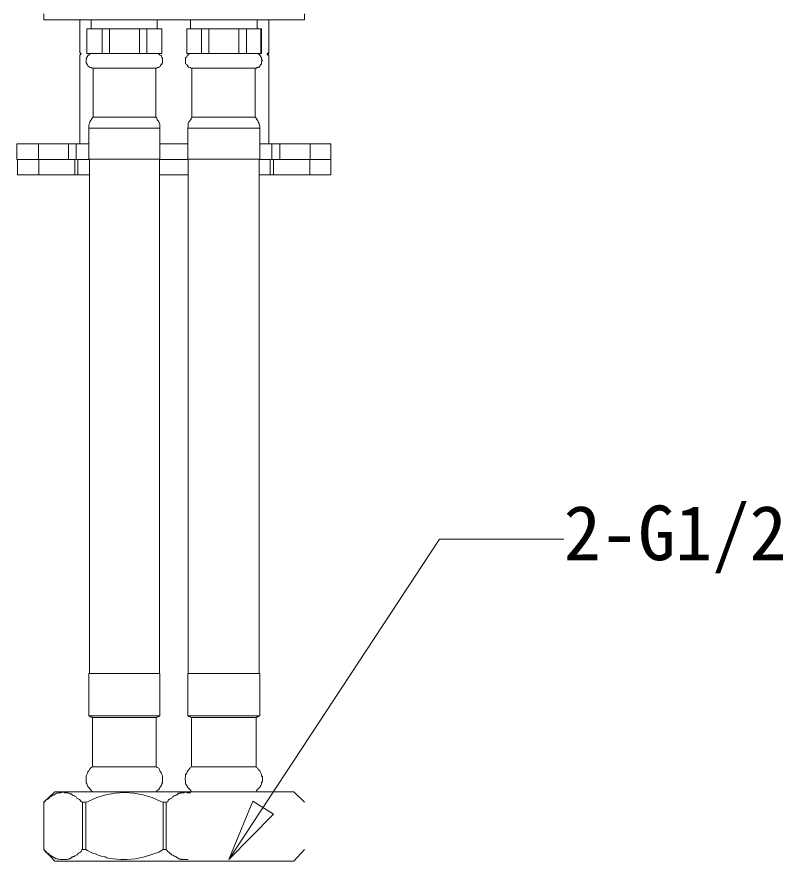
# Model space of a CAD drawing. Units: millimetres, scale not verified. Extents: x -305 to 302, y -412 to 405.
# Drawn here: x -193.9 to -70.5, y -131.1 to 4.8 of the extents above; entities that cross this region are included whole.
import ezdxf
from ezdxf.enums import TextEntityAlignment as Align

# ---------------------------------------------------------------- set-up
doc = ezdxf.new("R2010")
doc.units = ezdxf.units.MM
doc.header["$LTSCALE"] = 3
doc.layers.add('0-0', color=7, linetype='Continuous', lineweight=18)
doc.styles.add('ＭＳ ゴシック', font='')
doc.styles.get('ＭＳ ゴシック').set_extended_font_data('MS Gothic')

msp = doc.modelspace()

# ---------------------------------------------------------------- linework, layer by layer
at = {"layer": '0-0'}
for p, q in [((-189.557, 5.275), (-189.557, 4.344)), ((-147.563, 4.344), (-189.557, 4.344)), ((-183.715, 4.344), (-183.715, -0.906)), ((-181.937, 2.904), (-181.937, 4.344)), ((-171.269, 2.904), (-171.269, 4.344)), ((-165.935, 2.904), (-165.935, 4.344)), ((-155.182, 2.904), (-155.182, 4.344)), ((-153.319, 4.344), (-153.319, -0.906)), ((-147.562, 5.275), (-147.562, 4.344)), ((-182.615, 2.904), (-170.507, 2.904)), ((-180.159, 2.904), (-180.159, -1.075)), ((-178.973, 2.904), (-178.973, -1.075)), ((-174.147, 2.904), (-174.147, -1.075)), ((-172.962, 2.904), (-172.962, -1.075)), ((-166.528, 2.904), (-154.505, 2.904)), ((-164.157, 2.904), (-164.157, -1.075)), ((-162.971, 2.904), (-162.971, -1.075)), ((-158.145, 2.904), (-158.145, -1.075)), ((-156.875, 2.904), (-156.875, -1.075)), ((-154.589, 2.904), (-154.589, -1.075)), ((-154.505, -1.075), (-154.505, 2.904)), ((-183.715, -0.906), (-183.546, -1.16)), ((-183.545, -1.16), (-183.715, -1.329)), ((-183.715, -1.329), (-183.715, -15.638)), ((-170.507, -1.075), (-182.615, -1.075)), ((-154.505, -1.075), (-166.528, -1.075)), ((-153.574, -1.16), (-153.32, -1.329)), ((-153.319, -0.906), (-153.573, -1.16)), ((-153.319, -1.329), (-153.319, -15.638)), ((-171.523, -3.446), (-181.599, -3.446)), ((-181.598, -11.32), (-181.598, -3.446)), ((-171.523, -11.32), (-171.523, -3.446)), ((-155.521, -3.446), (-165.681, -3.446)), ((-165.681, -11.32), (-165.681, -3.446)), ((-155.521, -11.32), (-155.521, -3.446)), ((-171.523, -11.32), (-181.599, -11.32)), ((-155.521, -11.32), (-165.681, -11.32)), ((-170.846, -13.098), (-182.276, -13.098)), ((-182.275, -18.093), (-182.275, -13.098)), ((-170.845, -18.093), (-170.845, -13.098)), ((-154.759, -13.098), (-166.359, -13.098)), ((-166.358, -18.093), (-166.358, -13.098)), ((-154.759, -18.093), (-154.759, -13.098)), ((-193.875, -15.638), (-182.276, -15.638)), ((-193.875, -15.638), (-193.875, -18.178)), ((-190.403, -15.638), (-190.403, -18.178)), ((-185.577, -18.178), (-185.577, -15.638)), ((-184.307, -18.178), (-184.307, -15.638)), ((-170.846, -15.638), (-166.359, -15.638)), ((-154.759, -15.638), (-143.329, -15.638)), ((-152.811, -18.178), (-152.811, -15.638)), ((-151.541, -18.178), (-151.541, -15.638)), ((-146.631, -15.638), (-146.631, -18.178)), ((-143.329, -15.638), (-143.329, -18.178)), ((-193.875, -18.178), (-182.191, -18.178)), ((-193.79, -20.633), (-193.79, -18.178)), ((-190.319, -20.633), (-190.319, -18.178)), ((-184.561, -20.633), (-184.561, -18.178)), ((-184.053, -18.178), (-184.053, -20.633)), ((-182.276, -18.093), (-170.846, -18.093)), ((-182.191, -100.897), (-182.191, -18.093)), ((-170.931, -18.178), (-166.274, -18.178)), ((-170.93, -100.897), (-170.93, -18.093)), ((-166.359, -18.093), (-154.759, -18.093)), ((-166.273, -100.897), (-166.273, -18.093)), ((-154.844, -18.178), (-143.329, -18.178)), ((-154.843, -100.897), (-154.843, -18.093)), ((-153.065, -18.178), (-153.065, -20.633)), ((-152.557, -20.633), (-152.557, -18.178)), ((-146.715, -20.633), (-146.715, -18.178)), ((-143.329, -20.633), (-143.329, -18.178)), ((-193.791, -20.633), (-182.191, -20.633)), ((-166.274, -20.633), (-170.931, -20.633)), ((-154.844, -20.633), (-143.329, -20.633)), ((-159.754, -130.869), (-125.803, -79.307)), ((-125.803, -79.307), (-105.821, -79.307)), ((-182.276, -100.897), (-170.846, -100.897)), ((-182.275, -107.755), (-182.275, -100.897)), ((-170.845, -107.755), (-170.845, -100.897)), ((-166.359, -100.897), (-154.759, -100.897)), ((-166.358, -107.755), (-166.358, -100.897)), ((-154.759, -107.755), (-154.759, -100.897)), ((-170.846, -107.755), (-182.276, -107.755)), ((-181.683, -108.009), (-182.276, -107.755)), ((-171.439, -108.009), (-181.683, -108.009)), ((-181.683, -115.968), (-181.683, -108.009)), ((-171.438, -108.009), (-170.845, -107.755)), ((-171.438, -115.968), (-171.438, -108.009)), ((-154.759, -107.755), (-166.359, -107.755)), ((-165.766, -108.009), (-166.359, -107.755)), ((-155.352, -108.009), (-165.766, -108.009)), ((-165.765, -115.968), (-165.765, -108.009)), ((-155.351, -108.009), (-154.759, -107.755)), ((-155.351, -115.968), (-155.351, -108.009)), ((-171.439, -115.968), (-181.683, -115.968)), ((-155.352, -115.968), (-165.766, -115.968)), ((-187.779, -119.947), (-189.557, -121.64)), ((-187.779, -119.947), (-149.256, -119.947)), ((-147.563, -121.64), (-149.256, -119.947)), ((-189.557, -129.26), (-189.557, -121.64)), ((-183.461, -121.556), (-183.291, -121.64)), ((-183.292, -121.64), (-182.784, -121.64)), ((-183.291, -129.26), (-183.291, -121.64)), ((-182.783, -129.26), (-182.783, -121.64)), ((-170.338, -121.64), (-169.83, -121.64)), ((-170.337, -129.26), (-170.337, -121.64)), ((-169.829, -129.26), (-169.829, -121.64)), ((-187.779, -131.123), (-189.557, -129.26)), ((-183.292, -129.26), (-182.784, -129.26)), ((-170.338, -129.26), (-169.83, -129.26)), ((-147.562, -129.26), (-149.255, -131.123)), ((-187.779, -131.123), (-149.256, -131.123)), ((-187.101, -130.784), (-186.847, -130.869))]:
    msp.add_line(p, q, dxfattribs=at)
for points in [[(-182.614, -1.075), (-182.614, 2.904), (-182.614, -1.075)], [(-170.507, 2.904), (-170.507, -1.075), (-170.507, 2.904)], [(-166.527, -1.075), (-166.527, 2.904), (-166.527, -1.075)], [(-183.715, -0.906), (-183.63, -1.16), (-183.545, -1.16)], [(-183.715, -1.329), (-183.63, -1.244), (-183.545, -1.16)], [(-181.937, -1.075), (-182.021, -1.16), (-182.106, -1.16), (-182.191, -1.244), (-182.275, -1.329), (-182.445, -1.329), (-182.445, -1.414), (-182.529, -1.583), (-182.614, -1.668), (-182.614, -1.752), (-182.614, -1.837), (-182.699, -1.922), (-182.699, -2.091), (-182.699, -2.176), (-182.699, -2.26), (-182.699, -2.345), (-182.699, -2.599), (-182.614, -2.684), (-182.614, -2.768), (-182.614, -2.853), (-182.529, -2.853), (-182.445, -2.938), (-182.445, -3.107), (-182.275, -3.192), (-182.191, -3.276), (-182.106, -3.276), (-182.021, -3.361), (-181.937, -3.361), (-181.767, -3.446), (-181.683, -3.446), (-181.598, -3.446)], [(-171.523, -3.446), (-171.438, -3.446), (-171.353, -3.446), (-171.269, -3.361), (-171.099, -3.361), (-171.015, -3.276), (-170.93, -3.276), (-170.845, -3.192), (-170.761, -3.107), (-170.761, -2.938), (-170.591, -2.853), (-170.507, -2.853), (-170.507, -2.768), (-170.507, -2.684), (-170.422, -2.599), (-170.422, -2.345), (-170.422, -2.26), (-170.422, -2.176), (-170.422, -2.091), (-170.422, -1.922), (-170.422, -1.837), (-170.507, -1.752), (-170.507, -1.668), (-170.591, -1.583), (-170.591, -1.414), (-170.761, -1.329), (-170.845, -1.329), (-170.93, -1.244), (-171.015, -1.16), (-171.099, -1.16), (-171.269, -1.075)], [(-165.935, -1.075), (-166.019, -1.16), (-166.189, -1.16), (-166.273, -1.244), (-166.273, -1.329), (-166.358, -1.329), (-166.443, -1.414), (-166.527, -1.583), (-166.527, -1.668), (-166.697, -1.752), (-166.697, -1.837), (-166.697, -1.922), (-166.697, -2.091), (-166.697, -2.176), (-166.697, -2.26), (-166.697, -2.345), (-166.697, -2.599), (-166.697, -2.684), (-166.697, -2.768), (-166.527, -2.853), (-166.443, -2.938), (-166.358, -3.107), (-166.273, -3.192), (-166.273, -3.276), (-166.189, -3.276), (-166.019, -3.361), (-165.935, -3.361), (-165.85, -3.446), (-165.765, -3.446), (-165.681, -3.446)], [(-155.521, -3.446), (-155.351, -3.446), (-155.267, -3.446), (-155.182, -3.361), (-155.097, -3.361), (-155.013, -3.276), (-154.843, -3.276), (-154.759, -3.192), (-154.759, -3.107), (-154.674, -2.938), (-154.589, -2.853), (-154.505, -2.768), (-154.505, -2.684), (-154.505, -2.599), (-154.505, -2.345), (-154.335, -2.26), (-154.335, -2.176), (-154.505, -2.091), (-154.505, -1.922), (-154.505, -1.837), (-154.505, -1.752), (-154.589, -1.668), (-154.589, -1.583), (-154.674, -1.414), (-154.759, -1.329), (-154.843, -1.244), (-155.013, -1.16), (-155.097, -1.16), (-155.182, -1.075)], [(-153.319, -0.906), (-153.319, -1.075), (-153.489, -1.075), (-153.489, -1.16), (-153.573, -1.16)], [(-153.319, -1.329), (-153.489, -1.329), (-153.489, -1.244), (-153.573, -1.244), (-153.573, -1.16)], [(-181.598, -11.32), (-181.767, -11.489), (-181.937, -11.743), (-182.021, -11.912), (-182.106, -12.082), (-182.191, -12.336), (-182.275, -12.59), (-182.275, -12.844), (-182.275, -13.098)], [(-170.845, -13.098), (-170.845, -12.844), (-170.845, -12.59), (-170.93, -12.336), (-171.015, -12.082), (-171.099, -11.912), (-171.269, -11.743), (-171.353, -11.489), (-171.523, -11.32)], [(-165.681, -11.32), (-165.765, -11.489), (-165.935, -11.743), (-166.019, -11.912), (-166.189, -12.082), (-166.273, -12.336), (-166.273, -12.59), (-166.273, -12.844), (-166.358, -13.098)], [(-154.759, -13.098), (-154.759, -12.844), (-154.843, -12.59), (-154.843, -12.336), (-155.013, -12.082), (-155.097, -11.912), (-155.182, -11.743), (-155.351, -11.489), (-155.521, -11.32)], [(-182.275, -107.755), (-182.191, -107.755), (-182.106, -107.84), (-182.021, -107.84), (-181.937, -107.924), (-181.767, -107.924), (-181.683, -108.009)], [(-171.438, -108.009), (-171.353, -107.924), (-171.269, -107.924), (-171.099, -107.84), (-171.015, -107.84), (-170.93, -107.755), (-170.845, -107.755)], [(-166.358, -107.755), (-166.273, -107.755), (-166.189, -107.84), (-166.019, -107.84), (-165.935, -107.924), (-165.85, -107.924), (-165.765, -108.009)], [(-155.351, -108.009), (-155.267, -107.924), (-155.182, -107.924), (-155.097, -107.84), (-155.013, -107.84), (-154.843, -107.755), (-154.759, -107.755)], [(-181.683, -115.968), (-181.937, -116.052), (-182.021, -116.137), (-182.191, -116.391), (-182.275, -116.56), (-182.445, -116.73), (-182.529, -116.984), (-182.614, -117.153), (-182.699, -117.407), (-182.699, -117.576), (-182.699, -117.746), (-182.699, -118), (-182.699, -118.254), (-182.699, -118.508), (-182.614, -118.677), (-182.529, -118.931), (-182.445, -119.1), (-182.275, -119.27), (-182.191, -119.439), (-182.021, -119.608), (-181.937, -119.778), (-181.683, -119.947)], [(-171.438, -119.947), (-171.269, -119.778), (-171.015, -119.608), (-170.93, -119.439), (-170.845, -119.27), (-170.761, -119.1), (-170.591, -118.931), (-170.507, -118.677), (-170.422, -118.508), (-170.422, -118.254), (-170.422, -118), (-170.422, -117.746), (-170.422, -117.576), (-170.422, -117.407), (-170.507, -117.153), (-170.591, -116.984), (-170.761, -116.73), (-170.845, -116.56), (-170.93, -116.391), (-171.015, -116.137), (-171.269, -116.052), (-171.438, -115.968)], [(-165.85, -116.052), (-166.019, -116.137), (-166.189, -116.391), (-166.358, -116.56), (-166.443, -116.73), (-166.527, -116.984), (-166.697, -117.153), (-166.697, -117.407), (-166.697, -117.576), (-166.781, -117.746), (-166.781, -118), (-166.697, -118.254), (-166.697, -118.508), (-166.697, -118.677), (-166.527, -118.931), (-166.443, -119.1), (-166.358, -119.27), (-166.189, -119.439), (-166.019, -119.608), (-165.85, -119.778), (-165.765, -119.947)], [(-155.351, -119.947), (-155.267, -119.778), (-155.097, -119.608), (-155.013, -119.439), (-154.759, -119.27), (-154.674, -119.1), (-154.589, -118.931), (-154.505, -118.677), (-154.505, -118.508), (-154.335, -118.254), (-154.335, -118), (-154.335, -117.746), (-154.335, -117.576), (-154.505, -117.407), (-154.505, -117.153), (-154.589, -116.984), (-154.674, -116.73), (-154.759, -116.56), (-155.013, -116.391), (-155.097, -116.137), (-155.267, -116.052), (-155.351, -115.968)], [(-189.557, -121.64), (-189.387, -121.556), (-189.303, -121.471), (-189.218, -121.302), (-189.049, -121.132), (-188.879, -121.132), (-188.71, -120.963), (-188.625, -120.963), (-188.541, -120.794), (-188.541, -120.709), (-188.371, -120.709), (-188.287, -120.624), (-188.202, -120.624), (-188.033, -120.455), (-187.779, -120.455), (-187.694, -120.286), (-187.609, -120.286), (-187.525, -120.201), (-187.271, -120.201), (-187.186, -120.116), (-186.763, -120.116), (-186.678, -120.032), (-186.255, -120.032), (-186.17, -120.116), (-185.662, -120.116), (-185.577, -120.201), (-185.493, -120.201), (-185.323, -120.286), (-185.154, -120.286), (-184.985, -120.455), (-184.815, -120.54), (-184.731, -120.54), (-184.646, -120.624), (-184.561, -120.624), (-184.477, -120.709), (-184.307, -120.794), (-184.223, -120.963), (-184.138, -121.048), (-183.799, -121.217), (-183.461, -121.556)], [(-182.783, -121.64), (-182.529, -121.556), (-181.022, -120.904), (-179.529, -120.439), (-178.044, -120.16), (-176.564, -120.068), (-175.083, -120.162), (-173.597, -120.441), (-172.101, -120.906), (-170.591, -121.556), (-170.337, -121.64)], [(-169.829, -121.64), (-169.575, -121.556), (-169.491, -121.302), (-169.321, -121.132), (-169.067, -121.048), (-168.983, -120.963), (-168.898, -120.963), (-168.813, -120.794), (-168.729, -120.709), (-168.559, -120.624), (-168.475, -120.624), (-168.39, -120.54), (-168.305, -120.54), (-168.221, -120.455), (-168.051, -120.455), (-167.967, -120.286), (-167.882, -120.286), (-167.797, -120.201), (-167.543, -120.201), (-167.459, -120.116), (-166.951, -120.116), (-166.866, -120.032), (-166.527, -120.032), (-166.443, -120.116), (-165.935, -120.116)], [(-189.557, -129.26), (-189.557, -129.345), (-189.387, -129.43), (-189.295, -129.599), (-189.221, -129.698), (-189.157, -129.747), (-189.098, -129.767), (-189.039, -129.776), (-188.973, -129.794), (-188.893, -129.842), (-188.795, -129.938), (-188.71, -129.938), (-188.625, -130.107), (-188.541, -130.192), (-188.371, -130.276), (-188.287, -130.276), (-188.202, -130.361), (-188.117, -130.361), (-188.117, -130.446), (-188.033, -130.446), (-187.863, -130.615), (-187.694, -130.615), (-187.694, -130.7), (-187.525, -130.7), (-187.355, -130.784), (-187.101, -130.784)], [(-186.847, -130.869), (-186.678, -130.869), (-186.085, -130.869), (-185.831, -130.869), (-185.747, -130.784), (-185.493, -130.784), (-185.323, -130.7), (-185.239, -130.7), (-185.154, -130.615), (-185.069, -130.615), (-184.985, -130.446), (-184.815, -130.446), (-184.731, -130.361), (-184.646, -130.361), (-184.561, -130.276), (-184.307, -130.192), (-184.223, -130.107), (-184.138, -130.107), (-184.053, -129.938), (-183.969, -129.853), (-183.63, -129.684), (-183.545, -129.599), (-183.461, -129.345), (-183.291, -129.26)], [(-182.783, -129.26), (-182.529, -129.43), (-181.683, -129.853), (-181.219, -129.968), (-180.793, -130.148), (-180.325, -130.329), (-179.735, -130.446), (-179.651, -130.446), (-179.397, -130.615), (-178.874, -130.689), (-178.293, -130.765), (-177.714, -130.83), (-177.195, -130.869), (-176.179, -130.869), (-174.812, -130.775), (-173.544, -130.511), (-172.302, -130.13), (-171.015, -129.684), (-170.591, -129.43), (-170.337, -129.26)], [(-169.829, -129.26), (-169.745, -129.345), (-169.575, -129.599), (-169.406, -129.684), (-169.237, -129.853), (-169.067, -129.938), (-168.983, -130.107), (-168.898, -130.107), (-168.729, -130.192), (-168.559, -130.276), (-168.475, -130.361), (-168.39, -130.361), (-168.305, -130.446), (-168.221, -130.446), (-168.051, -130.615), (-167.967, -130.615), (-167.882, -130.7), (-167.797, -130.7), (-167.713, -130.784), (-167.374, -130.784), (-167.289, -130.869), (-166.273, -130.869)]]:
    msp.add_lwpolyline(points, dxfattribs=at)
msp.add_lwpolyline([(-159.754, -130.869), (-155.859, -121.471), (-152.557, -123.588)], close=True, dxfattribs=at)

# ---------------------------------------------------------------- texts
at = {"layer": '0-0', "style": 'ＭＳ ゴシック'}
msp.add_text('2-G1/2', height=8.798, dxfattribs=at).set_placement((-105.821, -85.307), align=Align.BOTTOM_LEFT)

doc.saveas('drawing.dxf')
